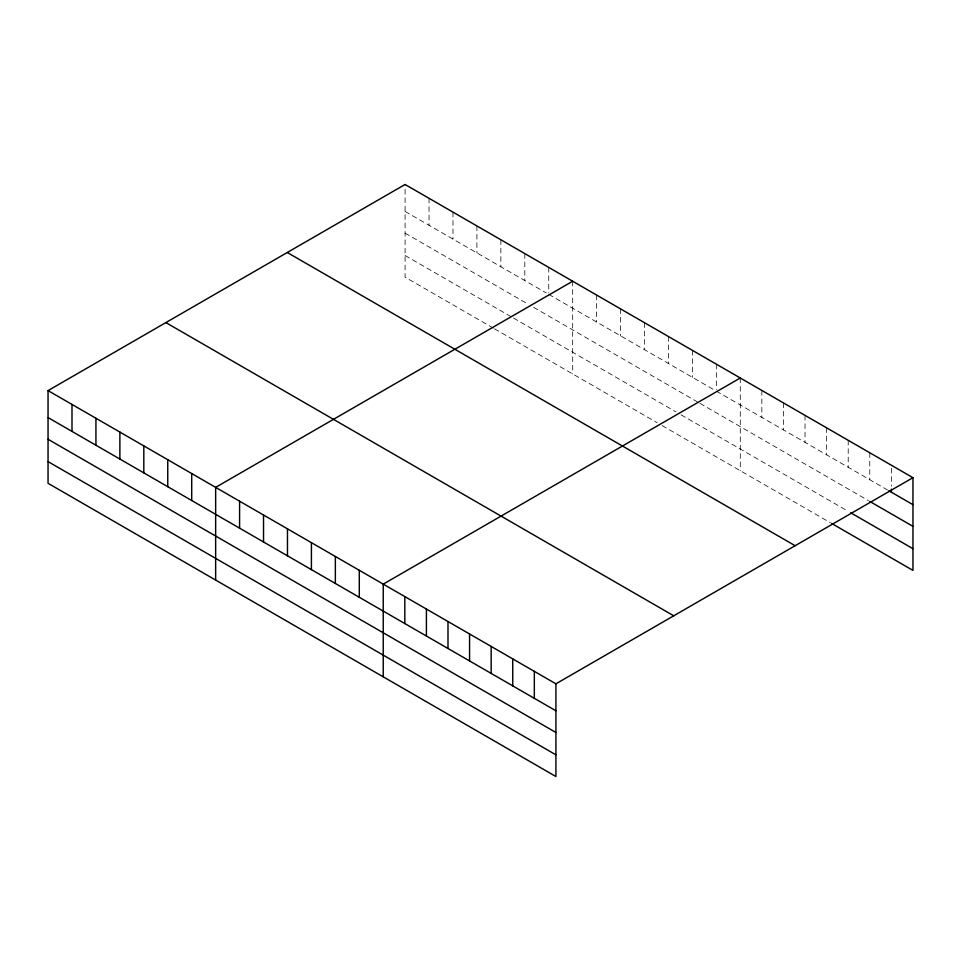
<?xml version="1.0" encoding="UTF-8"?>
<svg xmlns="http://www.w3.org/2000/svg" width="961" height="961" viewBox="0 0 961 961"><rect width="100%" height="100%" fill="white"/><g stroke="black" fill="none" stroke-linecap="round" stroke-linejoin="round"><path stroke-width="0.72" stroke-dasharray="4.8 3.6" d="M405.086 211.444L546.22 292.925M548.743 294.378L715.08 390.406M716.341 391.139L887.556 489.99M405.086 233.139L528.586 304.433M533.619 307.34L698.695 402.647M699.956 403.368L868.516 500.693M405.086 255.482L512.201 317.322M513.462 318.055L676.015 411.897M681.049 414.816L848.203 511.312M493.293 328.109L405.086 277.176L405.086 184.476M494.555 328.83L657.108 422.684M662.153 425.591L830.424 522.736M891.364 468.223L891.364 486.194M869.777 452.763L869.777 479.731M848.203 440.306L848.203 467.262M826.616 427.837L826.616 454.805M805.03 415.38L805.03 442.348M783.443 402.923L783.443 429.879M761.857 390.454L761.857 417.422M740.282 377.997L740.282 470.698M716.341 364.171L716.341 389.637M692.388 350.345L692.388 377.313M668.448 336.53L668.448 363.498M644.507 322.704L644.507 349.672M620.566 308.877L620.566 335.845M596.625 295.063L596.625 322.019M572.684 281.237L572.684 373.937M548.743 267.41L548.743 292.877M524.802 253.596L524.802 280.552M500.861 239.769L500.861 266.738M476.92 225.943L476.92 252.911M452.979 212.117L452.979 239.085M429.038 198.302L429.038 225.27"/><path stroke-width="1.44" d="M48.05 390.61L555.914 683.824L555.914 776.524L48.05 483.311L48.05 390.61L405.086 184.476L912.95 477.689L912.95 570.39L831.697 523.469M572.684 281.237L215.648 487.371L215.648 580.072M740.282 377.997L383.235 584.132L383.235 676.832M555.914 683.824L912.95 477.689M888.829 490.723L912.95 504.657M869.777 501.426L912.95 526.34M850.737 512.778L912.95 548.695M287.267 252.503L795.131 545.716M165.869 322.584L673.733 615.797M48.05 417.579L555.914 710.792M48.05 439.273L555.914 732.486M48.05 461.616L555.914 754.829M891.364 489.197L891.364 492.188M534.328 671.355L534.328 698.323M512.742 658.898L512.742 685.866M491.155 646.441L491.155 673.409M469.569 633.972L469.569 660.94M447.994 621.515L447.994 648.483M426.408 609.058L426.408 636.014M404.821 596.589L404.821 623.557M359.294 570.305L359.294 597.274M335.353 556.491L335.353 583.447M311.412 542.665L311.412 569.633M287.471 528.838L287.471 555.806M263.53 515.012L263.53 541.98M239.589 501.198L239.589 528.166M191.707 473.545L191.707 500.513M167.755 459.73L167.755 486.686M143.814 445.904L143.814 472.872M119.873 432.078L119.873 459.046M95.932 418.263L95.932 445.219M71.991 404.437L71.991 431.405"/></g></svg>
